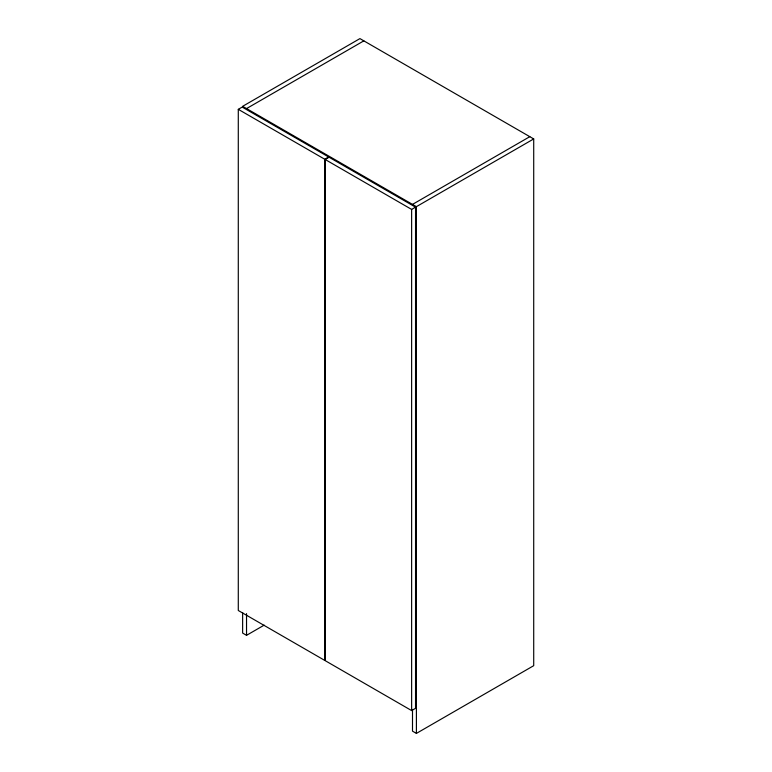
<?xml version="1.0" encoding="UTF-8"?>
<svg xmlns="http://www.w3.org/2000/svg" width="772" height="772" viewBox="0 0 772 772"><rect width="100%" height="100%" fill="white"/><g stroke="black" fill="none" stroke-linecap="round" stroke-linejoin="round"><path stroke-width="1.16" d="M238.287 109.334L242.196 107.076L328.65 156.986L324.742 159.244L238.287 109.334L238.287 610.498L324.742 660.407L324.742 159.244M246.538 108.582L363.844 40.858M325.176 159.495L329.084 157.237L415.539 207.157L415.539 708.32L411.63 710.578L325.176 660.658L325.176 159.495L411.63 209.415L415.539 207.157M412.499 204.397L529.804 136.673M533.713 138.931L359.935 38.6L242.63 106.324L416.407 206.655L533.713 138.931L533.713 665.676L416.407 733.4L412.499 731.142L412.499 709.449M242.63 612.582L242.63 633.069L246.538 635.327L264.188 625.137M416.407 206.655L416.407 733.4M411.63 209.415L411.63 710.578M246.538 613.634L246.538 635.327"/></g></svg>
